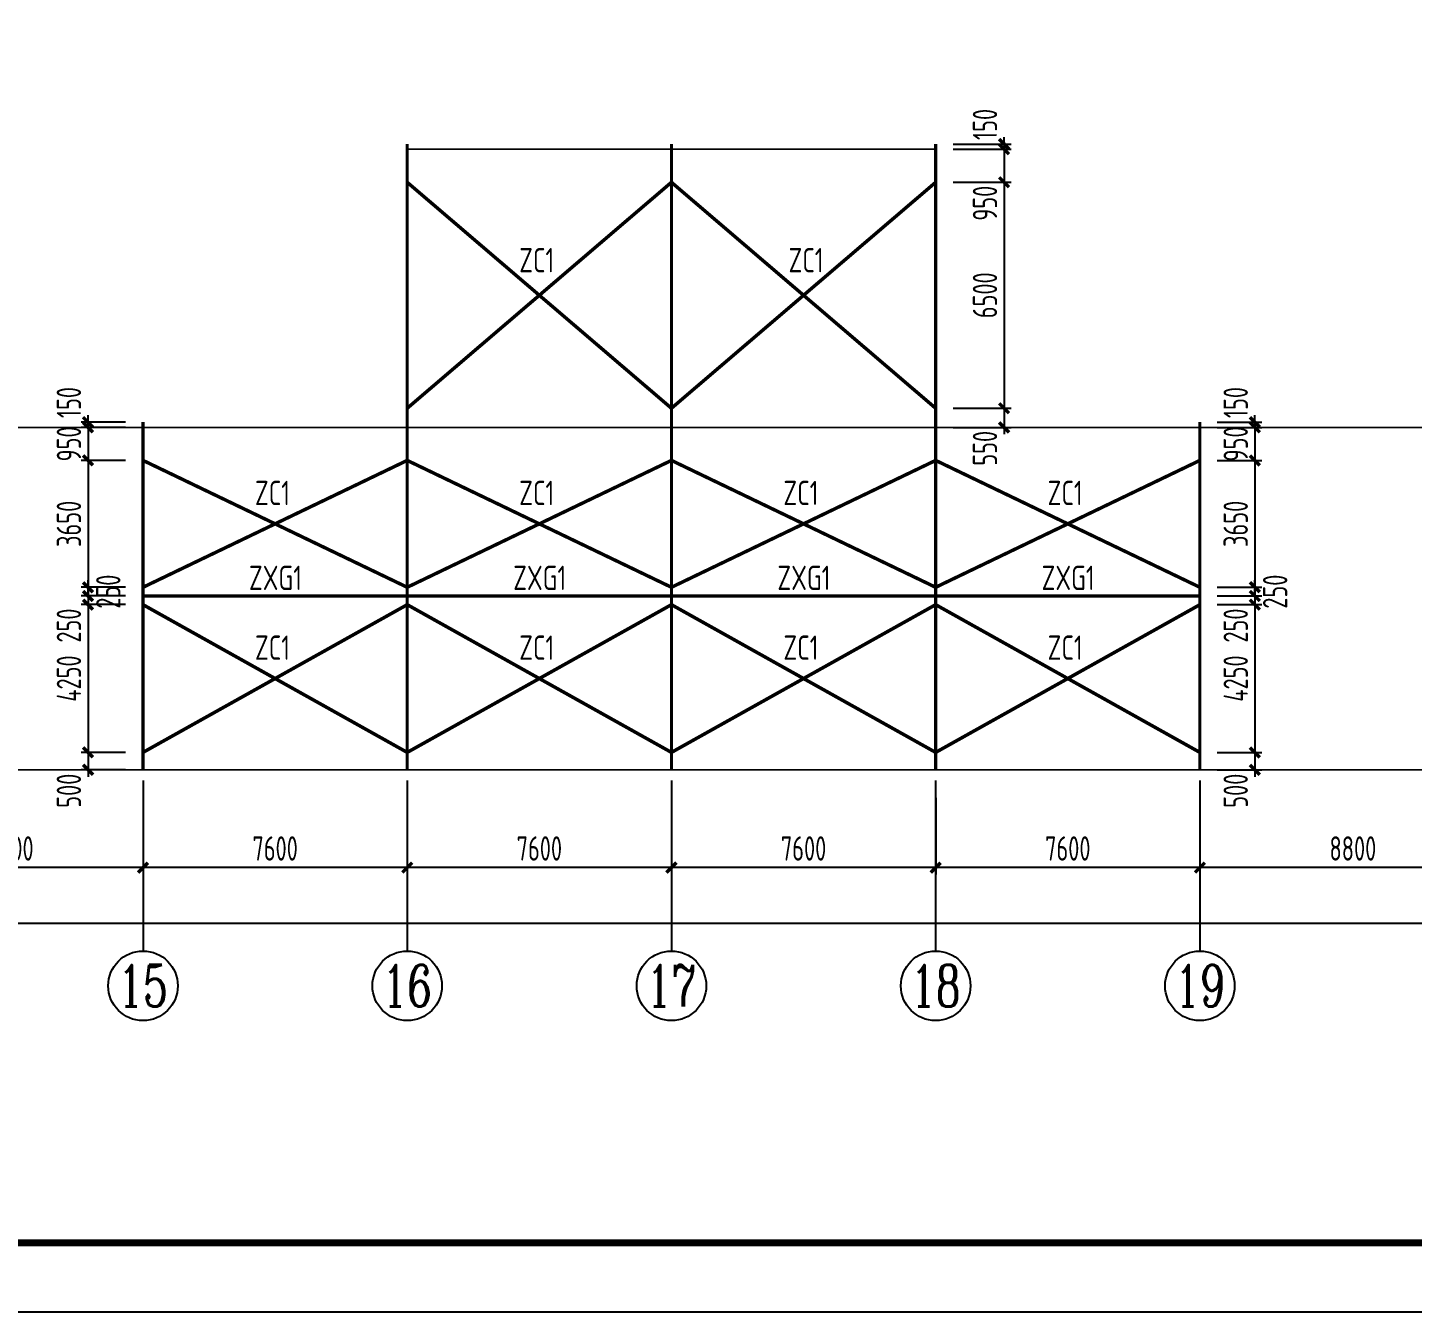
# Model space of a CAD drawing. Extents: x -3102990 to -851544, y -5293060 to -2540151.
# Drawn here: x -1731651 to -1711737, y -2672902 to -2654425 of the extents above; entities that cross this region are included whole.
import ezdxf
from ezdxf.enums import TextEntityAlignment as Align

# ---------------------------------------------------------------- set-up
doc = ezdxf.new("R2010")
doc.units = 0
doc.header["$LTSCALE"] = 1000
doc.header["$PDMODE"] = 1
doc.layers.get('0').update_dxf_attribs({"linetype": 'CONTINUOUS'})
doc.layers.get('Defpoints').update_dxf_attribs({"linetype": 'CONTINUOUS'})
for name, color, linetype in [('COLU', 7, 'CONTINUOUS'), ('DIM', 3, 'CONTINUOUS'), ('NUM', 7, 'CONTINUOUS'), ('PUB_TITLE', 4, 'CONTINUOUS'), ('REIN', 1, 'CONTINUOUS'), ('TEXT', 7, 'CONTINUOUS')]:
    doc.layers.add(name, color=color, linetype=linetype)
doc.layers.add('yichutu', color=7, linetype='CONTINUOUS', true_color=0xffffff, plot=False)
doc.styles.add('TSSD_Axis', font='Complex.shx', dxfattribs={"width": 0.7, "bigfont": 'hztxt.shx'})
doc.styles.add('TSSD_Dimension', font='tssdeng.shx', dxfattribs={"width": 0.7, "bigfont": 'Hztxt.shx'})
doc.styles.add('TSSD_Rein', font='Tssdeng.shx', dxfattribs={"width": 0.75, "bigfont": 'hztxt.shx'})
doc.dimstyles.new('TSSD_200_100', dxfattribs={"dimtxt": 350, "dimasz": 100, "dimexe": 100, "dimexo": 250, "dimgap": 100, "dimtad": 1, "dimdec": 0, "dimlfac": 2, "dimzin": 0, "dimdsep": 46, "dimtxsty": 'TSSD_Dimension', "dimblk": 'ARCHTICK', "dimcen": 0, "dimdle": 100, "dimclrt": 7, "dimadec": 0, "dimazin": 0, "dimtfac": 1, "dimtdec": 0, "dimtix": 1, "dimtmove": 2, "dimatfit": 3, "dimfxl": 1, "dimtolj": 1, "dimtzin": 0, "dimarcsym": 0})

# ---------------------------------------------------------------- blocks, each defined once
blk = doc.blocks.new('ts_axno')
at = {"color": 0, "linetype": 'ByBlock', "lineweight": -2}
blk.add_circle((0, 0), 0.5, dxfattribs=at)
at = {"color": 0, "linetype": 'ByBlock', "lineweight": -2, "style": 'TSSD_Axis', "width": 0.7}
blk.add_attdef('A', text='', height=0.6, dxfattribs=at).set_placement((0, 0), align=Align.MIDDLE_CENTER)
blk = doc.blocks.new('_ArchTick')
at = {"color": 0, "const_width": 0.5}
blk.add_lwpolyline([(-0.71, -0.71), (0.71, 0.71)], dxfattribs=at)
blk = doc.blocks.new('*D1659')
at = {"layer": 'Defpoints', "color": 0, "ltscale": 1.5}
for p in [(-1714792, -2665253), (-1710392, -2665253), (-1714792, -2666506)]:
    blk.add_point(p, dxfattribs=at)
at = {"layer": 'DIM', "color": 0, "lineweight": -2, "ltscale": 1.5}
for p, q in [((-1714792, -2665503), (-1714792, -2666606)), ((-1710392, -2665503), (-1710392, -2666606)), ((-1710292, -2666506), (-1714892, -2666506))]:
    blk.add_line(p, q, dxfattribs=at)
at = {"layer": 'DIM', "color": 0, "lineweight": -2, "ltscale": 1.5, "xscale": 100, "yscale": 100, "zscale": 100, "rotation": 180}
blk.add_blockref('_ArchTick', (-1714792, -2666506), dxfattribs=at)
at = {"layer": 'DIM', "color": 0, "lineweight": -2, "ltscale": 1.5, "xscale": 100, "yscale": 100, "zscale": 100}
blk.add_blockref('_ArchTick', (-1710392, -2666506), dxfattribs=at)
at = {"layer": 'DIM', "color": 7, "ltscale": 1.5, "insert": (-1712592, -2666231), "char_height": 350, "attachment_point": 5, "style": 'TSSD_Dimension'}
blk.add_mtext('\\A1;8800', dxfattribs=at)
blk = doc.blocks.new('*D1660')
at = {"layer": 'Defpoints', "color": 0, "ltscale": 1.5}
for p in [(-1718592, -2665253), (-1714792, -2665253), (-1718592, -2666506)]:
    blk.add_point(p, dxfattribs=at)
at = {"layer": 'DIM', "color": 0, "lineweight": -2, "ltscale": 1.5}
for p, q in [((-1718592, -2665503), (-1718592, -2666606)), ((-1714792, -2665503), (-1714792, -2666606)), ((-1714692, -2666506), (-1718692, -2666506))]:
    blk.add_line(p, q, dxfattribs=at)
at = {"layer": 'DIM', "color": 0, "lineweight": -2, "ltscale": 1.5, "xscale": 100, "yscale": 100, "zscale": 100, "rotation": 180}
blk.add_blockref('_ArchTick', (-1718592, -2666506), dxfattribs=at)
at = {"layer": 'DIM', "color": 0, "lineweight": -2, "ltscale": 1.5, "xscale": 100, "yscale": 100, "zscale": 100}
blk.add_blockref('_ArchTick', (-1714792, -2666506), dxfattribs=at)
at = {"layer": 'DIM', "color": 7, "ltscale": 1.5, "insert": (-1716692, -2666231), "char_height": 350, "attachment_point": 5, "style": 'TSSD_Dimension'}
blk.add_mtext('\\A1;7600', dxfattribs=at)
blk = doc.blocks.new('*D1661')
at = {"layer": 'Defpoints', "color": 0, "ltscale": 1.5}
for p in [(-1722392, -2665253), (-1718592, -2665253), (-1722392, -2666506)]:
    blk.add_point(p, dxfattribs=at)
at = {"layer": 'DIM', "color": 0, "lineweight": -2, "ltscale": 1.5}
for p, q in [((-1722392, -2665503), (-1722392, -2666606)), ((-1718592, -2665503), (-1718592, -2666606)), ((-1718492, -2666506), (-1722492, -2666506))]:
    blk.add_line(p, q, dxfattribs=at)
at = {"layer": 'DIM', "color": 0, "lineweight": -2, "ltscale": 1.5, "xscale": 100, "yscale": 100, "zscale": 100, "rotation": 180}
blk.add_blockref('_ArchTick', (-1722392, -2666506), dxfattribs=at)
at = {"layer": 'DIM', "color": 0, "lineweight": -2, "ltscale": 1.5, "xscale": 100, "yscale": 100, "zscale": 100}
blk.add_blockref('_ArchTick', (-1718592, -2666506), dxfattribs=at)
at = {"layer": 'DIM', "color": 7, "ltscale": 1.5, "insert": (-1720492, -2666231), "char_height": 350, "attachment_point": 5, "style": 'TSSD_Dimension'}
blk.add_mtext('\\A1;7600', dxfattribs=at)
blk = doc.blocks.new('*D1662')
at = {"layer": 'Defpoints', "color": 0, "ltscale": 1.5}
for p in [(-1726192, -2665253), (-1722392, -2665253), (-1726192, -2666506)]:
    blk.add_point(p, dxfattribs=at)
at = {"layer": 'DIM', "color": 0, "lineweight": -2, "ltscale": 1.5}
for p, q in [((-1726192, -2665503), (-1726192, -2666606)), ((-1722392, -2665503), (-1722392, -2666606)), ((-1722292, -2666506), (-1726292, -2666506))]:
    blk.add_line(p, q, dxfattribs=at)
at = {"layer": 'DIM', "color": 0, "lineweight": -2, "ltscale": 1.5, "xscale": 100, "yscale": 100, "zscale": 100, "rotation": 180}
blk.add_blockref('_ArchTick', (-1726192, -2666506), dxfattribs=at)
at = {"layer": 'DIM', "color": 0, "lineweight": -2, "ltscale": 1.5, "xscale": 100, "yscale": 100, "zscale": 100}
blk.add_blockref('_ArchTick', (-1722392, -2666506), dxfattribs=at)
at = {"layer": 'DIM', "color": 7, "ltscale": 1.5, "insert": (-1724292, -2666231), "char_height": 350, "attachment_point": 5, "style": 'TSSD_Dimension'}
blk.add_mtext('\\A1;7600', dxfattribs=at)
blk = doc.blocks.new('*D1663')
at = {"layer": 'Defpoints', "color": 0, "ltscale": 1.5}
for p in [(-1729992, -2665253), (-1726192, -2665253), (-1729992, -2666506)]:
    blk.add_point(p, dxfattribs=at)
at = {"layer": 'DIM', "color": 0, "lineweight": -2, "ltscale": 1.5}
for p, q in [((-1729992, -2665503), (-1729992, -2666606)), ((-1726192, -2665503), (-1726192, -2666606)), ((-1726092, -2666506), (-1730092, -2666506))]:
    blk.add_line(p, q, dxfattribs=at)
at = {"layer": 'DIM', "color": 0, "lineweight": -2, "ltscale": 1.5, "xscale": 100, "yscale": 100, "zscale": 100, "rotation": 180}
blk.add_blockref('_ArchTick', (-1729992, -2666506), dxfattribs=at)
at = {"layer": 'DIM', "color": 0, "lineweight": -2, "ltscale": 1.5, "xscale": 100, "yscale": 100, "zscale": 100}
blk.add_blockref('_ArchTick', (-1726192, -2666506), dxfattribs=at)
at = {"layer": 'DIM', "color": 7, "ltscale": 1.5, "insert": (-1728092, -2666231), "char_height": 350, "attachment_point": 5, "style": 'TSSD_Dimension'}
blk.add_mtext('\\A1;7600', dxfattribs=at)
blk = doc.blocks.new('*D1664')
at = {"layer": 'Defpoints', "color": 0, "ltscale": 1.5}
for p in [(-1733792, -2665253), (-1729992, -2665253), (-1733792, -2666506)]:
    blk.add_point(p, dxfattribs=at)
at = {"layer": 'DIM', "color": 0, "lineweight": -2, "ltscale": 1.5}
for p, q in [((-1733792, -2665503), (-1733792, -2666606)), ((-1729992, -2665503), (-1729992, -2666606)), ((-1729892, -2666506), (-1733892, -2666506))]:
    blk.add_line(p, q, dxfattribs=at)
at = {"layer": 'DIM', "color": 0, "lineweight": -2, "ltscale": 1.5, "xscale": 100, "yscale": 100, "zscale": 100, "rotation": 180}
blk.add_blockref('_ArchTick', (-1733792, -2666506), dxfattribs=at)
at = {"layer": 'DIM', "color": 0, "lineweight": -2, "ltscale": 1.5, "xscale": 100, "yscale": 100, "zscale": 100}
blk.add_blockref('_ArchTick', (-1729992, -2666506), dxfattribs=at)
at = {"layer": 'DIM', "color": 7, "ltscale": 1.5, "insert": (-1731892, -2666231), "char_height": 350, "attachment_point": 5, "style": 'TSSD_Dimension'}
blk.add_mtext('\\A1;7600', dxfattribs=at)
blk = doc.blocks.new('*D1678')
at = {"layer": 'Defpoints', "color": 0, "ltscale": 1.5}
for p in [(-1783192, -2665253), (-1707192, -2665253), (-1707192, -2667306)]:
    blk.add_point(p, dxfattribs=at)
at = {"layer": 'DIM', "color": 0, "lineweight": -2, "ltscale": 1.5}
for p, q in [((-1783192, -2665503), (-1783192, -2667406)), ((-1707192, -2665503), (-1707192, -2667406)), ((-1783292, -2667306), (-1707092, -2667306))]:
    blk.add_line(p, q, dxfattribs=at)
at = {"layer": 'DIM', "color": 0, "lineweight": -2, "ltscale": 1.5, "xscale": 100, "yscale": 100, "zscale": 100, "rotation": 180}
blk.add_blockref('_ArchTick', (-1783192, -2667306), dxfattribs=at)
at = {"layer": 'DIM', "color": 0, "lineweight": -2, "ltscale": 1.5, "xscale": 100, "yscale": 100, "zscale": 100}
blk.add_blockref('_ArchTick', (-1707192, -2667306), dxfattribs=at)
at = {"layer": 'DIM', "color": 7, "ltscale": 1.5, "insert": (-1745192, -2667031), "char_height": 350, "attachment_point": 5, "style": 'TSSD_Dimension'}
blk.add_mtext('\\A1;152000', dxfattribs=at)
blk = doc.blocks.new('*D1707')
at = {"layer": 'Defpoints', "color": 0, "ltscale": 1.5}
for p in [(-1730783, -2660174), (-1729992, -2660099), (-1729992, -2660174)]:
    blk.add_point(p, dxfattribs=at)
at = {"layer": 'DIM', "color": 0, "lineweight": -2, "ltscale": 1.5}
for p, q in [((-1730783, -2660099), (-1730783, -2659999)), ((-1730242, -2660099), (-1730883, -2660099)), ((-1730242, -2660174), (-1730883, -2660174)), ((-1730783, -2660099), (-1730783, -2660174)), ((-1730783, -2660174), (-1730783, -2660274))]:
    blk.add_line(p, q, dxfattribs=at)
at = {"layer": 'DIM', "color": 0, "lineweight": -2, "ltscale": 1.5, "xscale": 100, "yscale": 100, "zscale": 100}
for p, rotation in [((-1730783, -2660099), 270), ((-1730783, -2660174), 90)]:
    blk.add_blockref('_ArchTick', p, dxfattribs=dict(at, rotation=rotation))
at = {"layer": 'DIM', "color": 7, "ltscale": 1.5, "insert": (-1731058, -2659817), "char_height": 350, "attachment_point": 5, "rotation": 90, "style": 'TSSD_Dimension'}
blk.add_mtext('\\A1;150', dxfattribs=at)
blk = doc.blocks.new('*D1708')
at = {"layer": 'Defpoints', "color": 0, "ltscale": 1.5}
for p in [(-1729992, -2660174), (-1730783, -2660649), (-1729992, -2660649)]:
    blk.add_point(p, dxfattribs=at)
at = {"layer": 'DIM', "color": 0, "lineweight": -2, "ltscale": 1.5}
for p, q in [((-1730242, -2660174), (-1730883, -2660174)), ((-1730783, -2660174), (-1730783, -2660074)), ((-1730783, -2660174), (-1730783, -2660649)), ((-1730242, -2660649), (-1730883, -2660649)), ((-1730783, -2660649), (-1730783, -2660749))]:
    blk.add_line(p, q, dxfattribs=at)
at = {"layer": 'DIM', "color": 0, "lineweight": -2, "ltscale": 1.5, "xscale": 100, "yscale": 100, "zscale": 100}
for p, rotation in [((-1730783, -2660174), 270), ((-1730783, -2660649), 90)]:
    blk.add_blockref('_ArchTick', p, dxfattribs=dict(at, rotation=rotation))
at = {"layer": 'DIM', "color": 7, "ltscale": 1.5, "insert": (-1731058, -2660412), "char_height": 350, "attachment_point": 5, "rotation": 90, "style": 'TSSD_Dimension'}
blk.add_mtext('\\A1;950', dxfattribs=at)
blk = doc.blocks.new('*D1709')
at = {"layer": 'Defpoints', "color": 0, "ltscale": 1.5}
for p in [(-1729992, -2660649), (-1730783, -2662474), (-1729992, -2662474)]:
    blk.add_point(p, dxfattribs=at)
at = {"layer": 'DIM', "color": 0, "lineweight": -2, "ltscale": 1.5}
for p, q in [((-1730783, -2660549), (-1730783, -2662574)), ((-1730242, -2660649), (-1730883, -2660649)), ((-1730242, -2662474), (-1730883, -2662474))]:
    blk.add_line(p, q, dxfattribs=at)
at = {"layer": 'DIM', "color": 0, "lineweight": -2, "ltscale": 1.5, "xscale": 100, "yscale": 100, "zscale": 100}
for p, rotation in [((-1730783, -2660649), 90), ((-1730783, -2662474), 270)]:
    blk.add_blockref('_ArchTick', p, dxfattribs=dict(at, rotation=rotation))
at = {"layer": 'DIM', "color": 7, "ltscale": 1.5, "insert": (-1731058, -2661562), "char_height": 350, "attachment_point": 5, "rotation": 90, "style": 'TSSD_Dimension'}
blk.add_mtext('\\A1;3650', dxfattribs=at)
blk = doc.blocks.new('*D1710')
at = {"layer": 'Defpoints', "color": 0, "ltscale": 1.5}
for p in [(-1730783, -2662599), (-1729992, -2662474), (-1729992, -2662599)]:
    blk.add_point(p, dxfattribs=at)
at = {"layer": 'DIM', "color": 0, "lineweight": -2, "ltscale": 1.5}
for p, q in [((-1730783, -2662474), (-1730783, -2662374)), ((-1730242, -2662474), (-1730883, -2662474)), ((-1730242, -2662599), (-1730883, -2662599)), ((-1730783, -2662474), (-1730783, -2662599)), ((-1730783, -2662599), (-1730783, -2662699))]:
    blk.add_line(p, q, dxfattribs=at)
at = {"layer": 'DIM', "color": 0, "lineweight": -2, "ltscale": 1.5, "xscale": 100, "yscale": 100, "zscale": 100}
for p, rotation in [((-1730783, -2662474), 270), ((-1730783, -2662599), 90)]:
    blk.add_blockref('_ArchTick', p, dxfattribs=dict(at, rotation=rotation))
at = {"layer": 'DIM', "color": 7, "ltscale": 1.5, "insert": (-1730491, -2662537), "char_height": 350, "attachment_point": 5, "rotation": 90, "style": 'TSSD_Dimension'}
blk.add_mtext('\\A1;250', dxfattribs=at)
blk = doc.blocks.new('*D1711')
at = {"layer": 'Defpoints', "color": 0, "ltscale": 1.5}
for p in [(-1729992, -2662599), (-1730783, -2662724), (-1729992, -2662724)]:
    blk.add_point(p, dxfattribs=at)
at = {"layer": 'DIM', "color": 0, "lineweight": -2, "ltscale": 1.5}
for p, q in [((-1730242, -2662599), (-1730883, -2662599)), ((-1730783, -2662599), (-1730783, -2662499)), ((-1730783, -2662599), (-1730783, -2662724)), ((-1730242, -2662724), (-1730883, -2662724)), ((-1730783, -2662724), (-1730783, -2662824))]:
    blk.add_line(p, q, dxfattribs=at)
at = {"layer": 'DIM', "color": 0, "lineweight": -2, "ltscale": 1.5, "xscale": 100, "yscale": 100, "zscale": 100}
for p, rotation in [((-1730783, -2662599), 270), ((-1730783, -2662724), 90)]:
    blk.add_blockref('_ArchTick', p, dxfattribs=dict(at, rotation=rotation))
at = {"layer": 'DIM', "color": 7, "ltscale": 1.5, "insert": (-1731058, -2663025), "char_height": 350, "attachment_point": 5, "rotation": 90, "style": 'TSSD_Dimension'}
blk.add_mtext('\\A1;250', dxfattribs=at)
blk = doc.blocks.new('*D1712')
at = {"layer": 'Defpoints', "color": 0, "ltscale": 1.5}
for p in [(-1729992, -2662724), (-1730783, -2664849), (-1729992, -2664849)]:
    blk.add_point(p, dxfattribs=at)
at = {"layer": 'DIM', "color": 0, "lineweight": -2, "ltscale": 1.5}
for p, q in [((-1730783, -2662624), (-1730783, -2664949)), ((-1730242, -2662724), (-1730883, -2662724)), ((-1730242, -2664849), (-1730883, -2664849))]:
    blk.add_line(p, q, dxfattribs=at)
at = {"layer": 'DIM', "color": 0, "lineweight": -2, "ltscale": 1.5, "xscale": 100, "yscale": 100, "zscale": 100}
for p, rotation in [((-1730783, -2662724), 90), ((-1730783, -2664849), 270)]:
    blk.add_blockref('_ArchTick', p, dxfattribs=dict(at, rotation=rotation))
at = {"layer": 'DIM', "color": 7, "ltscale": 1.5, "insert": (-1731058, -2663787), "char_height": 350, "attachment_point": 5, "rotation": 90, "style": 'TSSD_Dimension'}
blk.add_mtext('\\A1;4250', dxfattribs=at)
blk = doc.blocks.new('*D1713')
at = {"layer": 'Defpoints', "color": 0, "ltscale": 1.5}
for p in [(-1729992, -2664849), (-1730783, -2665099), (-1729992, -2665099)]:
    blk.add_point(p, dxfattribs=at)
at = {"layer": 'DIM', "color": 0, "lineweight": -2, "ltscale": 1.5}
for p, q in [((-1730783, -2664749), (-1730783, -2665199)), ((-1730242, -2664849), (-1730883, -2664849)), ((-1730242, -2665099), (-1730883, -2665099))]:
    blk.add_line(p, q, dxfattribs=at)
at = {"layer": 'DIM', "color": 0, "lineweight": -2, "ltscale": 1.5, "xscale": 100, "yscale": 100, "zscale": 100}
for p, rotation in [((-1730783, -2664849), 90), ((-1730783, -2665099), 270)]:
    blk.add_blockref('_ArchTick', p, dxfattribs=dict(at, rotation=rotation))
at = {"layer": 'DIM', "color": 7, "ltscale": 1.5, "insert": (-1731058, -2665400), "char_height": 350, "attachment_point": 5, "rotation": 90, "style": 'TSSD_Dimension'}
blk.add_mtext('\\A1;500', dxfattribs=at)
blk = doc.blocks.new('*D1714')
at = {"layer": 'Defpoints', "color": 0, "ltscale": 1.5}
for p in [(-1714792, -2660099), (-1714792, -2660174), (-1714002, -2660174)]:
    blk.add_point(p, dxfattribs=at)
at = {"layer": 'DIM', "color": 0, "lineweight": -2, "ltscale": 1.5}
for p, q in [((-1714002, -2660099), (-1714002, -2659999)), ((-1714542, -2660099), (-1713902, -2660099)), ((-1714542, -2660174), (-1713902, -2660174)), ((-1714002, -2660099), (-1714002, -2660174)), ((-1714002, -2660174), (-1714002, -2660274))]:
    blk.add_line(p, q, dxfattribs=at)
at = {"layer": 'DIM', "color": 0, "lineweight": -2, "ltscale": 1.5, "xscale": 100, "yscale": 100, "zscale": 100}
for p, rotation in [((-1714002, -2660099), 270), ((-1714002, -2660174), 90)]:
    blk.add_blockref('_ArchTick', p, dxfattribs=dict(at, rotation=rotation))
at = {"layer": 'DIM', "color": 7, "ltscale": 1.5, "insert": (-1714277, -2659817), "char_height": 350, "attachment_point": 5, "rotation": 90, "style": 'TSSD_Dimension'}
blk.add_mtext('\\A1;150', dxfattribs=at)
blk = doc.blocks.new('*D1715')
at = {"layer": 'Defpoints', "color": 0, "ltscale": 1.5}
for p in [(-1714792, -2660174), (-1714792, -2660649), (-1714002, -2660649)]:
    blk.add_point(p, dxfattribs=at)
at = {"layer": 'DIM', "color": 0, "lineweight": -2, "ltscale": 1.5}
for p, q in [((-1714542, -2660174), (-1713902, -2660174)), ((-1714002, -2660174), (-1714002, -2660074)), ((-1714002, -2660174), (-1714002, -2660649)), ((-1714542, -2660649), (-1713902, -2660649)), ((-1714002, -2660649), (-1714002, -2660749))]:
    blk.add_line(p, q, dxfattribs=at)
at = {"layer": 'DIM', "color": 0, "lineweight": -2, "ltscale": 1.5, "xscale": 100, "yscale": 100, "zscale": 100}
for p, rotation in [((-1714002, -2660174), 270), ((-1714002, -2660649), 90)]:
    blk.add_blockref('_ArchTick', p, dxfattribs=dict(at, rotation=rotation))
at = {"layer": 'DIM', "color": 7, "ltscale": 1.5, "insert": (-1714277, -2660412), "char_height": 350, "attachment_point": 5, "rotation": 90, "style": 'TSSD_Dimension'}
blk.add_mtext('\\A1;950', dxfattribs=at)
blk = doc.blocks.new('*D1716')
at = {"layer": 'Defpoints', "color": 0, "ltscale": 1.5}
for p in [(-1714792, -2660649), (-1714792, -2662474), (-1714002, -2662474)]:
    blk.add_point(p, dxfattribs=at)
at = {"layer": 'DIM', "color": 0, "lineweight": -2, "ltscale": 1.5}
for p, q in [((-1714002, -2660549), (-1714002, -2662574)), ((-1714542, -2660649), (-1713902, -2660649)), ((-1714542, -2662474), (-1713902, -2662474))]:
    blk.add_line(p, q, dxfattribs=at)
at = {"layer": 'DIM', "color": 0, "lineweight": -2, "ltscale": 1.5, "xscale": 100, "yscale": 100, "zscale": 100}
for p, rotation in [((-1714002, -2660649), 90), ((-1714002, -2662474), 270)]:
    blk.add_blockref('_ArchTick', p, dxfattribs=dict(at, rotation=rotation))
at = {"layer": 'DIM', "color": 7, "ltscale": 1.5, "insert": (-1714277, -2661562), "char_height": 350, "attachment_point": 5, "rotation": 90, "style": 'TSSD_Dimension'}
blk.add_mtext('\\A1;3650', dxfattribs=at)
blk = doc.blocks.new('*D1717')
at = {"layer": 'Defpoints', "color": 0, "ltscale": 1.5}
for p in [(-1714792, -2662474), (-1714792, -2662599), (-1714002, -2662599)]:
    blk.add_point(p, dxfattribs=at)
at = {"layer": 'DIM', "color": 0, "lineweight": -2, "ltscale": 1.5}
for p, q in [((-1714002, -2662474), (-1714002, -2662374)), ((-1714542, -2662474), (-1713902, -2662474)), ((-1714542, -2662599), (-1713902, -2662599)), ((-1714002, -2662474), (-1714002, -2662599)), ((-1714002, -2662599), (-1714002, -2662699))]:
    blk.add_line(p, q, dxfattribs=at)
at = {"layer": 'DIM', "color": 0, "lineweight": -2, "ltscale": 1.5, "xscale": 100, "yscale": 100, "zscale": 100}
for p, rotation in [((-1714002, -2662474), 270), ((-1714002, -2662599), 90)]:
    blk.add_blockref('_ArchTick', p, dxfattribs=dict(at, rotation=rotation))
at = {"layer": 'DIM', "color": 7, "ltscale": 1.5, "insert": (-1713710, -2662537), "char_height": 350, "attachment_point": 5, "rotation": 90, "style": 'TSSD_Dimension'}
blk.add_mtext('\\A1;250', dxfattribs=at)
blk = doc.blocks.new('*D1718')
at = {"layer": 'Defpoints', "color": 0, "ltscale": 1.5}
for p in [(-1714792, -2662599), (-1714792, -2662724), (-1714002, -2662724)]:
    blk.add_point(p, dxfattribs=at)
at = {"layer": 'DIM', "color": 0, "lineweight": -2, "ltscale": 1.5}
for p, q in [((-1714542, -2662599), (-1713902, -2662599)), ((-1714002, -2662599), (-1714002, -2662499)), ((-1714002, -2662599), (-1714002, -2662724)), ((-1714542, -2662724), (-1713902, -2662724)), ((-1714002, -2662724), (-1714002, -2662824))]:
    blk.add_line(p, q, dxfattribs=at)
at = {"layer": 'DIM', "color": 0, "lineweight": -2, "ltscale": 1.5, "xscale": 100, "yscale": 100, "zscale": 100}
for p, rotation in [((-1714002, -2662599), 270), ((-1714002, -2662724), 90)]:
    blk.add_blockref('_ArchTick', p, dxfattribs=dict(at, rotation=rotation))
at = {"layer": 'DIM', "color": 7, "ltscale": 1.5, "insert": (-1714277, -2663025), "char_height": 350, "attachment_point": 5, "rotation": 90, "style": 'TSSD_Dimension'}
blk.add_mtext('\\A1;250', dxfattribs=at)
blk = doc.blocks.new('*D1719')
at = {"layer": 'Defpoints', "color": 0, "ltscale": 1.5}
for p in [(-1714792, -2662724), (-1714792, -2664849), (-1714002, -2664849)]:
    blk.add_point(p, dxfattribs=at)
at = {"layer": 'DIM', "color": 0, "lineweight": -2, "ltscale": 1.5}
for p, q in [((-1714002, -2662624), (-1714002, -2664949)), ((-1714542, -2662724), (-1713902, -2662724)), ((-1714542, -2664849), (-1713902, -2664849))]:
    blk.add_line(p, q, dxfattribs=at)
at = {"layer": 'DIM', "color": 0, "lineweight": -2, "ltscale": 1.5, "xscale": 100, "yscale": 100, "zscale": 100}
for p, rotation in [((-1714002, -2662724), 90), ((-1714002, -2664849), 270)]:
    blk.add_blockref('_ArchTick', p, dxfattribs=dict(at, rotation=rotation))
at = {"layer": 'DIM', "color": 7, "ltscale": 1.5, "insert": (-1714277, -2663787), "char_height": 350, "attachment_point": 5, "rotation": 90, "style": 'TSSD_Dimension'}
blk.add_mtext('\\A1;4250', dxfattribs=at)
blk = doc.blocks.new('*D1720')
at = {"layer": 'Defpoints', "color": 0, "ltscale": 1.5}
for p in [(-1714792, -2664849), (-1714792, -2665099), (-1714002, -2665099)]:
    blk.add_point(p, dxfattribs=at)
at = {"layer": 'DIM', "color": 0, "lineweight": -2, "ltscale": 1.5}
for p, q in [((-1714002, -2664749), (-1714002, -2665199)), ((-1714542, -2664849), (-1713902, -2664849)), ((-1714542, -2665099), (-1713902, -2665099))]:
    blk.add_line(p, q, dxfattribs=at)
at = {"layer": 'DIM', "color": 0, "lineweight": -2, "ltscale": 1.5, "xscale": 100, "yscale": 100, "zscale": 100}
for p, rotation in [((-1714002, -2664849), 90), ((-1714002, -2665099), 270)]:
    blk.add_blockref('_ArchTick', p, dxfattribs=dict(at, rotation=rotation))
at = {"layer": 'DIM', "color": 7, "ltscale": 1.5, "insert": (-1714277, -2665400), "char_height": 350, "attachment_point": 5, "rotation": 90, "style": 'TSSD_Dimension'}
blk.add_mtext('\\A1;500', dxfattribs=at)
blk = doc.blocks.new('*D1721')
at = {"layer": 'Defpoints', "color": 0, "ltscale": 1.5}
for p in [(-1718592, -2656099), (-1718592, -2656174), (-1717608, -2656174)]:
    blk.add_point(p, dxfattribs=at)
at = {"layer": 'DIM', "color": 0, "lineweight": -2, "ltscale": 1.5}
for p, q in [((-1717608, -2656099), (-1717608, -2655999)), ((-1718342, -2656099), (-1717508, -2656099)), ((-1718342, -2656174), (-1717508, -2656174)), ((-1717608, -2656099), (-1717608, -2656174)), ((-1717608, -2656174), (-1717608, -2656274))]:
    blk.add_line(p, q, dxfattribs=at)
at = {"layer": 'DIM', "color": 0, "lineweight": -2, "ltscale": 1.5, "xscale": 100, "yscale": 100, "zscale": 100}
for p, rotation in [((-1717608, -2656099), 270), ((-1717608, -2656174), 90)]:
    blk.add_blockref('_ArchTick', p, dxfattribs=dict(at, rotation=rotation))
at = {"layer": 'DIM', "color": 7, "ltscale": 1.5, "insert": (-1717883, -2655817), "char_height": 350, "attachment_point": 5, "rotation": 90, "style": 'TSSD_Dimension'}
blk.add_mtext('\\A1;150', dxfattribs=at)
blk = doc.blocks.new('*D1722')
at = {"layer": 'Defpoints', "color": 0, "ltscale": 1.5}
for p in [(-1718592, -2656174), (-1718592, -2656649), (-1717608, -2656649)]:
    blk.add_point(p, dxfattribs=at)
at = {"layer": 'DIM', "color": 0, "lineweight": -2, "ltscale": 1.5}
for p, q in [((-1718342, -2656174), (-1717508, -2656174)), ((-1717608, -2656074), (-1717608, -2656749)), ((-1718342, -2656649), (-1717508, -2656649))]:
    blk.add_line(p, q, dxfattribs=at)
at = {"layer": 'DIM', "color": 0, "lineweight": -2, "ltscale": 1.5, "xscale": 100, "yscale": 100, "zscale": 100}
for p, rotation in [((-1717608, -2656174), 90), ((-1717608, -2656649), 270)]:
    blk.add_blockref('_ArchTick', p, dxfattribs=dict(at, rotation=rotation))
at = {"layer": 'DIM', "color": 7, "ltscale": 1.5, "insert": (-1717883, -2656950), "char_height": 350, "attachment_point": 5, "rotation": 90, "style": 'TSSD_Dimension'}
blk.add_mtext('\\A1;950', dxfattribs=at)
blk = doc.blocks.new('*D1723')
at = {"layer": 'Defpoints', "color": 0, "ltscale": 1.5}
for p in [(-1718592, -2656649), (-1718592, -2659899), (-1717608, -2659899)]:
    blk.add_point(p, dxfattribs=at)
at = {"layer": 'DIM', "color": 0, "lineweight": -2, "ltscale": 1.5}
for p, q in [((-1718342, -2656649), (-1717508, -2656649)), ((-1717608, -2656549), (-1717608, -2659999)), ((-1718342, -2659899), (-1717508, -2659899))]:
    blk.add_line(p, q, dxfattribs=at)
at = {"layer": 'DIM', "color": 0, "lineweight": -2, "ltscale": 1.5, "xscale": 100, "yscale": 100, "zscale": 100}
for p, rotation in [((-1717608, -2656649), 90), ((-1717608, -2659899), 270)]:
    blk.add_blockref('_ArchTick', p, dxfattribs=dict(at, rotation=rotation))
at = {"layer": 'DIM', "color": 7, "ltscale": 1.5, "insert": (-1717883, -2658274), "char_height": 350, "attachment_point": 5, "rotation": 90, "style": 'TSSD_Dimension'}
blk.add_mtext('\\A1;6500', dxfattribs=at)
blk = doc.blocks.new('*D1724')
at = {"layer": 'Defpoints', "color": 0, "ltscale": 1.5}
for p in [(-1718592, -2659899), (-1718592, -2660174), (-1717608, -2660174)]:
    blk.add_point(p, dxfattribs=at)
at = {"layer": 'DIM', "color": 0, "lineweight": -2, "ltscale": 1.5}
for p, q in [((-1717608, -2659799), (-1717608, -2660274)), ((-1718342, -2659899), (-1717508, -2659899)), ((-1718342, -2660174), (-1717508, -2660174))]:
    blk.add_line(p, q, dxfattribs=at)
at = {"layer": 'DIM', "color": 0, "lineweight": -2, "ltscale": 1.5, "xscale": 100, "yscale": 100, "zscale": 100}
for p, rotation in [((-1717608, -2659899), 90), ((-1717608, -2660174), 270)]:
    blk.add_blockref('_ArchTick', p, dxfattribs=dict(at, rotation=rotation))
at = {"layer": 'DIM', "color": 7, "ltscale": 1.5, "insert": (-1717883, -2660475), "char_height": 350, "attachment_point": 5, "rotation": 90, "style": 'TSSD_Dimension'}
blk.add_mtext('\\A1;550', dxfattribs=at)
blk = doc.blocks.new('A$C16496DF1')
at = {"layer": 'PUB_TITLE'}
blk.add_lwpolyline([(0, 0), (0, 42000), (104100, 42000), (104100, 0)], close=True, dxfattribs=at)
at = {"layer": 'PUB_TITLE', "const_width": 100}
blk.add_lwpolyline([(103100, 1000), (103100, 41000), (713, 41000), (713, 1000), (103100, 1000)], dxfattribs=at)
blk = doc.blocks.new('yct-1041-420-104100-42000-100-2006.0')
at = {"layer": 'yichutu', "color": 7, "true_color": 0xffffff}
blk.add_lwpolyline([(0, 0), (0, 42000), (104100, 42000), (104100, 0)], close=True, dxfattribs=at)

msp = doc.modelspace()

# ---------------------------------------------------------------- linework, layer by layer
at = {"layer": 'COLU', "linetype": 'ByBlock', "const_width": 45}
for points in [[(-1726192.27, -2656099.18), (-1726192.27, -2665099.18)], [(-1722392.27, -2656099.18), (-1722392.27, -2665099.18)], [(-1718592.27, -2656099.18), (-1718592.27, -2665099.18)], [(-1729992.27, -2660099.18), (-1729992.27, -2665099.18)], [(-1714792.27, -2660099.18), (-1714792.27, -2665099.18)]]:
    msp.add_lwpolyline(points, dxfattribs=at)
at = {"layer": 'NUM', "ltscale": 1.5}
for p, q in [((-1729992.27, -2665252.71), (-1729992.27, -2667706.22)), ((-1726192.27, -2665252.71), (-1726192.27, -2667706.22)), ((-1722392.27, -2665252.71), (-1722392.27, -2667706.22)), ((-1718592.27, -2665252.71), (-1718592.27, -2667706.22)), ((-1714792.27, -2665252.71), (-1714792.27, -2667706.22))]:
    msp.add_line(p, q, dxfattribs=at)
at = {"layer": 'REIN', "color": 0, "lineweight": 5, "const_width": 25}
for points in [[(-1726192.27, -2656174.18), (-1718592.27, -2656174.18)], [(-1783668.68, -2665099.18), (-1706503.67, -2665099.18)]]:
    msp.add_lwpolyline(points, dxfattribs=at)
at = {"layer": 'REIN'}
for points in [[(-1726192.27, -2656649.2, 50, 50, 0), (-1722392.27, -2659899.18, 50, 50, 0)], [(-1722392.27, -2656649.2, 50, 50, 0), (-1726192.27, -2659899.18, 50, 50, 0)], [(-1718592.27, -2656649.2, 50, 50, 0), (-1722392.27, -2659899.18, 50, 50, 0)], [(-1722392.27, -2656649.2, 50, 50, 0), (-1718592.27, -2659899.18, 50, 50, 0)], [(-1726192.27, -2660649.18, 50, 50, 0), (-1729992.27, -2662474.18, 50, 50, 0)], [(-1729992.27, -2660649.18, 50, 50, 0), (-1726192.27, -2662474.18, 50, 50, 0)], [(-1722392.27, -2660649.18, 50, 50, 0), (-1726192.27, -2662474.18, 50, 50, 0)], [(-1726192.27, -2660649.18, 50, 50, 0), (-1722392.27, -2662474.18, 50, 50, 0)], [(-1718592.27, -2660649.18, 50, 50, 0), (-1722392.27, -2662474.18, 50, 50, 0)], [(-1722392.27, -2660649.18, 50, 50, 0), (-1718592.27, -2662474.18, 50, 50, 0)], [(-1718592.27, -2660649.18, 50, 50, 0), (-1714792.27, -2662474.18, 50, 50, 0)], [(-1714792.27, -2660649.18, 50, 50, 0), (-1718592.27, -2662474.18, 50, 50, 0)], [(-1726192.27, -2662724.18, 50, 50, 0), (-1729992.27, -2664849.18, 50, 50, 0)], [(-1729992.27, -2662724.18, 50, 50, 0), (-1726192.27, -2664849.18, 50, 50, 0)], [(-1722392.27, -2662724.18, 50, 50, 0), (-1726192.27, -2664849.18, 50, 50, 0)], [(-1726192.27, -2662724.18, 50, 50, 0), (-1722392.27, -2664849.18, 50, 50, 0)], [(-1718592.27, -2662724.18, 50, 50, 0), (-1722392.27, -2664849.18, 50, 50, 0)], [(-1722392.27, -2662724.18, 50, 50, 0), (-1718592.27, -2664849.18, 50, 50, 0)], [(-1714792.27, -2662724.18, 50, 50, 0), (-1718592.27, -2664849.18, 50, 50, 0)], [(-1718592.27, -2662724.18, 50, 50, 0), (-1714792.27, -2664849.18, 50, 50, 0)]]:
    msp.add_lwpolyline(points, format="xyseb", dxfattribs=at)
at = {"layer": 'REIN', "color": 0, "lineweight": 5, "const_width": 25, "elevation": -0.5}
msp.add_lwpolyline([(-1783132.27, -2660174.18), (-1707252.27, -2660174.18)], dxfattribs=at)
at = {"layer": 'REIN', "const_width": 50}
msp.add_lwpolyline([(-1729992.27, -2662599.18), (-1714792.27, -2662599.18)], dxfattribs=at)

# ---------------------------------------------------------------- block references
at = {"ltscale": 1.5}
msp.add_blockref('A$C16496DF1', (-1789965.91, -2672902.4), dxfattribs=at)
at = {"layer": 'NUM'}
ref = msp.add_blockref('ts_axno', (-1729992.27, -2668206.22), dxfattribs=dict(at, xscale=1000, yscale=1000, zscale=1000))
ref.add_attrib('15', '15', dxfattribs={"height": 600, "style": 'TSSD_Axis', "width": 0.7}).set_placement((-1729992.27, -2668206.22), align=Align.MIDDLE_CENTER)
ref = msp.add_blockref('ts_axno', (-1726192.27, -2668206.22), dxfattribs=dict(at, xscale=1000, yscale=1000, zscale=1000))
ref.add_attrib('16', '16', dxfattribs={"height": 600, "style": 'TSSD_Axis', "width": 0.7}).set_placement((-1726192.27, -2668206.22), align=Align.MIDDLE_CENTER)
ref = msp.add_blockref('ts_axno', (-1722392.27, -2668206.22), dxfattribs=dict(at, xscale=1000, yscale=1000, zscale=1000))
ref.add_attrib('17', '17', dxfattribs={"height": 600, "style": 'TSSD_Axis', "width": 0.7}).set_placement((-1722392.27, -2668206.22), align=Align.MIDDLE_CENTER)
ref = msp.add_blockref('ts_axno', (-1718592.27, -2668206.22), dxfattribs=dict(at, xscale=1000, yscale=1000, zscale=1000))
ref.add_attrib('18', '18', dxfattribs={"height": 600, "style": 'TSSD_Axis', "width": 0.7}).set_placement((-1718592.27, -2668206.22), align=Align.MIDDLE_CENTER)
ref = msp.add_blockref('ts_axno', (-1714792.27, -2668206.22), dxfattribs=dict(at, xscale=1000, yscale=1000, zscale=1000))
ref.add_attrib('19', '19', dxfattribs={"height": 600, "style": 'TSSD_Axis', "width": 0.7}).set_placement((-1714792.27, -2668206.22), align=Align.MIDDLE_CENTER)
at = {"layer": 'yichutu'}
msp.add_blockref('yct-1041-420-104100-42000-100-2006.0', (-1789965.91, -2672902.4), dxfattribs=at)

# ---------------------------------------------------------------- texts
at = {"layer": 'TEXT', "ltscale": 1.5, "style": 'TSSD_Rein', "width": 0.75}
for s, p in [('ZC1', (-1724581.55, -2657944.23)), ('ZC1', (-1720707.79, -2657944.23)), ('ZC1', (-1728381.55, -2661292.53)), ('ZC1', (-1724581.55, -2661292.53)), ('ZC1', (-1720781.55, -2661292.53)), ('ZC1', (-1716981.55, -2661292.53)), ('ZXG1', (-1728467.91, -2662513.8)), ('ZXG1', (-1724667.91, -2662513.8)), ('ZXG1', (-1720867.91, -2662513.8)), ('ZXG1', (-1717067.91, -2662513.8)), ('ZC1', (-1728381.55, -2663517.53)), ('ZC1', (-1724581.55, -2663517.53)), ('ZC1', (-1720781.55, -2663517.53)), ('ZC1', (-1716981.55, -2663517.53))]:
    msp.add_text(s, height=350, dxfattribs=at).set_placement(p)

# ---------------------------------------------------------------- dimensions: what is measured, and where the dimension line sits
at = {"layer": 'DIM', "ltscale": 1.5}
for base, p1, p2, picture, middle in [((-1717607.86, -2656174.18), (-1718592.27, -2656099.18), (-1718592.27, -2656174.18), '*D1721', (-1717882.86, -2655816.94)), ((-1717607.86, -2656649.2), (-1718592.27, -2656174.18), (-1718592.27, -2656649.2), '*D1722', (-1717882.86, -2656950.29)), ((-1730782.6, -2660174.18), (-1729992.27, -2660099.18), (-1729992.27, -2660174.18), '*D1707', (-1731057.6, -2659816.94)), ((-1714001.93, -2660174.18), (-1714792.27, -2660099.18), (-1714792.27, -2660174.18), '*D1714', (-1714276.93, -2659816.94)), ((-1717607.86, -2660174.18), (-1718592.27, -2659899.18), (-1718592.27, -2660174.18), '*D1724', (-1717882.86, -2660475.27)), ((-1730782.6, -2662599.18), (-1729992.27, -2662474.18), (-1729992.27, -2662599.18), '*D1710', (-1730490.94, -2662536.68)), ((-1714001.93, -2662599.18), (-1714792.27, -2662474.18), (-1714792.27, -2662599.18), '*D1717', (-1713710.26, -2662536.68)), ((-1730782.6, -2662724.18), (-1729992.27, -2662599.18), (-1729992.27, -2662724.18), '*D1711', (-1731057.6, -2663025.27)), ((-1714001.93, -2662724.18), (-1714792.27, -2662599.18), (-1714792.27, -2662724.18), '*D1718', (-1714276.93, -2663025.27)), ((-1730782.6, -2665099.18), (-1729992.27, -2664849.18), (-1729992.27, -2665099.18), '*D1713', (-1731057.6, -2665400.27)), ((-1714001.93, -2665099.18), (-1714792.27, -2664849.18), (-1714792.27, -2665099.18), '*D1720', (-1714276.93, -2665400.27))]:
    dim = msp.add_linear_dim(base=base, p1=p1, p2=p2, angle=90, dimstyle='TSSD_200_100', dxfattribs=at)
    dim.commit()
    dim.dimension.update_dxf_attribs({"geometry": picture, "text_midpoint": middle, "dimtype": 160})
for base, p1, p2, angle, picture, middle in [((-1717607.86, -2659899.18), (-1718592.27, -2656649.2), (-1718592.27, -2659899.18), 90, '*D1723', (-1717882.86, -2658274.19)), ((-1730782.6, -2660649.18), (-1729992.27, -2660174.18), (-1729992.27, -2660649.18), 90, '*D1708', (-1731057.6, -2660411.68)), ((-1714001.93, -2660649.18), (-1714792.27, -2660174.18), (-1714792.27, -2660649.18), 90, '*D1715', (-1714276.93, -2660411.68)), ((-1730782.6, -2662474.18), (-1729992.27, -2660649.18), (-1729992.27, -2662474.18), 90, '*D1709', (-1731057.6, -2661561.68)), ((-1714001.93, -2662474.18), (-1714792.27, -2660649.18), (-1714792.27, -2662474.18), 90, '*D1716', (-1714276.93, -2661561.68)), ((-1730782.6, -2664849.18), (-1729992.27, -2662724.18), (-1729992.27, -2664849.18), 90, '*D1712', (-1731057.6, -2663786.68)), ((-1714001.93, -2664849.18), (-1714792.27, -2662724.18), (-1714792.27, -2664849.18), 90, '*D1719', (-1714276.93, -2663786.68)), ((-1707192.27, -2667306.22), (-1783192.27, -2665252.71), (-1707192.27, -2665252.71), 180, '*D1678', (-1745192.27, -2667031.22)), ((-1733792.27, -2666506.22), (-1729992.27, -2665252.71), (-1733792.27, -2665252.71), 180, '*D1664', (-1731892.27, -2666231.22)), ((-1729992.27, -2666506.22), (-1726192.27, -2665252.71), (-1729992.27, -2665252.71), 180, '*D1663', (-1728092.27, -2666231.22)), ((-1726192.27, -2666506.22), (-1722392.27, -2665252.71), (-1726192.27, -2665252.71), 180, '*D1662', (-1724292.27, -2666231.22)), ((-1722392.27, -2666506.22), (-1718592.27, -2665252.71), (-1722392.27, -2665252.71), 180, '*D1661', (-1720492.27, -2666231.22)), ((-1718592.27, -2666506.22), (-1714792.27, -2665252.71), (-1718592.27, -2665252.71), 180, '*D1660', (-1716692.27, -2666231.22)), ((-1714792.27, -2666506.22), (-1710392.27, -2665252.71), (-1714792.27, -2665252.71), 180, '*D1659', (-1712592.27, -2666231.22))]:
    dim = msp.add_linear_dim(base=base, p1=p1, p2=p2, angle=angle, dimstyle='TSSD_200_100', dxfattribs=at)
    dim.commit()
    dim.dimension.update_dxf_attribs({"geometry": picture, "text_midpoint": middle})

doc.saveas('drawing.dxf')
